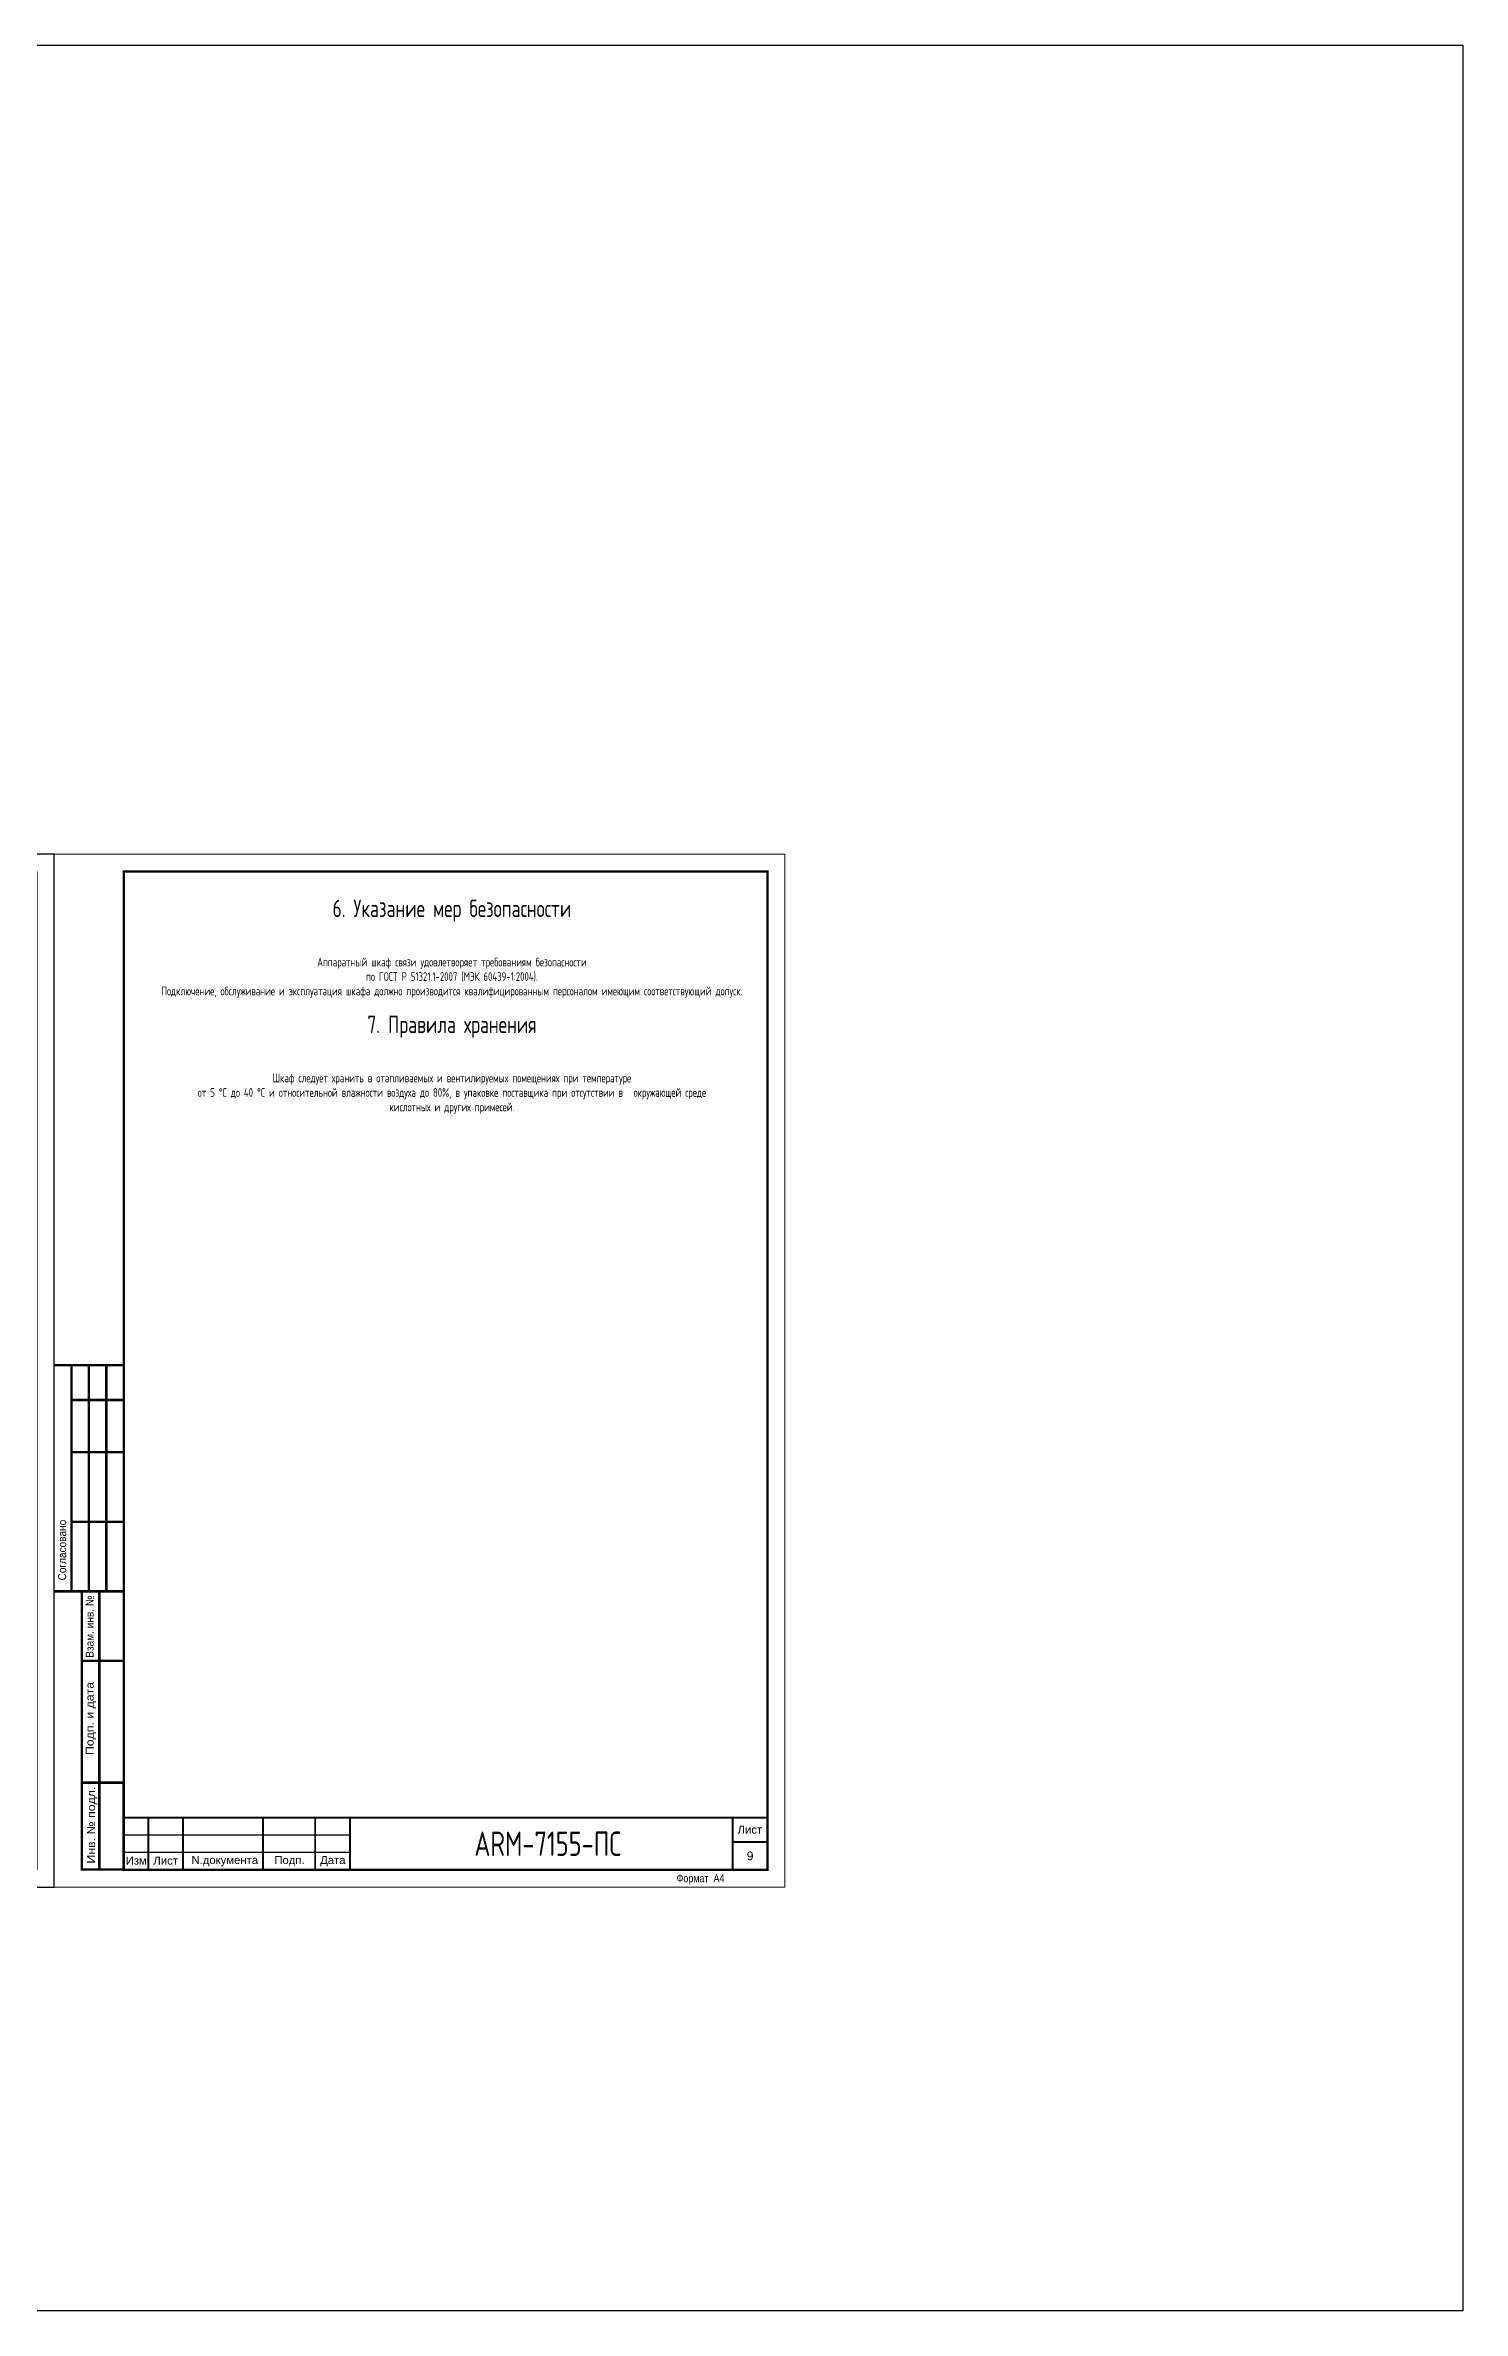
# Model space of a CAD drawing. Header units: millimetres. Extents: x 1414 to 7445, y -6250 to 7681.
# Drawn here: x 4486 to 4894, y -6250 to -5599 of the extents above; entities that cross this region are included whole.
import ezdxf
from ezdxf.enums import TextEntityAlignment as Align

# ---------------------------------------------------------------- set-up
doc = ezdxf.new("R2010")
doc.units = ezdxf.units.MM
doc.layers.get('DEFPOINTS').update_dxf_attribs({"lineweight": 0})
doc.layers.add('FORMAT', color=7, linetype='Continuous')
doc.layers.add('Рамка', color=7, linetype='Continuous')
doc.styles.add('ARIAL', font='arial.ttf', dxfattribs={"width": 0.8})
doc.styles.get("Standard").update_dxf_attribs({"font": 'romans.shx', "width": 0.7, "height": 2.5})
doc.styles.add('ГОСТ', font='', dxfattribs={"height": 2.5})
doc.styles.get('ГОСТ').set_extended_font_data('Arial', italic=True)

# ---------------------------------------------------------------- blocks, each defined once
blk = doc.blocks.new('Формат А3 (гор.)')
blk.add_lwpolyline([(0, 297), (0, 0), (420, 0), (420, 297), (0, 297)])
at = {"lineweight": 30}
for points in [[(20, 292), (415, 292), (415, 5), (20, 5), (20, 292)], [(13, 5), (13, 90)], [(8, 65), (20, 65)], [(8, 30), (20, 30)]]:
    blk.add_lwpolyline(points, dxfattribs=at)
blk.add_lwpolyline([(8, 90), (20, 90), (20, 5), (8, 5)], close=True, dxfattribs=at)
at = {"width": 0.9}
for s, p in [('Взамен инв.N', (11.5, 77.45)), ('Подпись и дата', (11.5, 47.45)), ('Инв. N подл.', (11.5, 17.5))]:
    blk.add_text(s, height=2, rotation=90, dxfattribs=at).set_placement(p, align=Align.CENTER)
blk.add_text('Формат А3', height=2, dxfattribs=at).set_placement((410, 2.5), align=Align.MIDDLE_RIGHT)
blk = doc.blocks.new('*U35')
at = {"layer": 'Рамка', "color": 7}
blk.add_blockref('Формат А3 (гор.)', (0, 0), dxfattribs=at)
blk = doc.blocks.new('A$C420369D8')
at = {"layer": 'FORMAT', "linetype": 'Continuous', "ltscale": 10, "const_width": 70}
for points in [[(0, 14500), (-2000, 14500)], [(-1500, 14500), (-1500, 14500), (-1500, 8000)], [(-1000, 14500), (-1000, 14500), (-1000, 8000)], [(-500, 14500), (-500, 14500), (-500, 8000)], [(0, 13500), (0, 13500), (-1506, 13500)], [(0, 12000), (0, 12000), (-1500, 12000)], [(0, 10000), (0, 10000), (-1500, 10000)], [(-1200, 8000), (-2000, 8000)], [(0, 0), (-1200, 0), (-1200, 8000), (0, 8000)], [(0, 0), (-700, 0), (-700, 8000)], [(0, 0), (0, 2500), (-1200, 2500), (-1200, 6000), (0, 6000)]]:
    blk.add_lwpolyline(points, dxfattribs=at)
at = {"layer": 'FORMAT', "linetype": 'Continuous', "ltscale": 10, "style": 'ARIAL'}
for s, width, p in [('Согласовано', 0.9, (-1654, 8314)), ('Взам. инв. №', 0.9, (-863, 6093)), ('Подп. и дата', 1.1, (-863, 3295)), ('Инв. № подл.', 1.1, (-822, 175))]:
    blk.add_text(s, height=230, rotation=90, dxfattribs=dict(at, width=width)).set_placement(p)

msp = doc.modelspace()

# ---------------------------------------------------------------- linework, layer by layer
at = {"color": 7}
for p, q in [((4573.68, -6113.2), (4508.68, -6113.2)), ((4573.68, -6118.2), (4508.68, -6118.2))]:
    msp.add_line(p, q, dxfattribs=at)
at = {"color": 3}
msp.add_lwpolyline([(1413.76, -5598.64), (4893.51, -5598.64), (4893.51, -6249.95), (1413.76, -6249.95)], close=True, dxfattribs=at)
at = {"color": 7, "const_width": 0.5}
for points in [[(4693.68, -6108.2), (4508.68, -6108.2), (4508.68, -6123.2)], [(4515.72, -6108.2), (4515.72, -6123.2)], [(4525.68, -6108.2), (4525.68, -6123.2)], [(4548.68, -6123.2), (4548.68, -6108.2)], [(4563.68, -6123.2), (4563.68, -6108.2)], [(4573.68, -6123.2), (4573.68, -6108.2)], [(4683.68, -6123.2), (4683.68, -6108.2)], [(4683.68, -6115.2), (4693.68, -6115.2)]]:
    msp.add_lwpolyline(points, dxfattribs=at)
at = {"layer": 'DEFPOINTS', "ltscale": 10}
msp.add_lwpolyline([(4488.68, -6128.2), (4698.68, -6128.2), (4698.68, -5831.2), (4488.68, -5831.2)], close=True, dxfattribs=at)
at = {"layer": 'FORMAT', "ltscale": 10, "const_width": 0.7}
msp.add_lwpolyline([(4508.68, -6123.2), (4693.68, -6123.2), (4693.68, -5836.2), (4508.68, -5836.2)], close=True, dxfattribs=at)

# ---------------------------------------------------------------- block references
at = {"color": 4}
msp.add_blockref('*U35', (4068.68, -6128.2), dxfattribs=at)
at = {"xscale": 0.01000000000021828, "yscale": 0.01000000000021828, "zscale": 0.01000000000021828}
msp.add_blockref('A$C420369D8', (4508.64, -6123.13), dxfattribs=at)

# ---------------------------------------------------------------- texts
at = {"color": 7, "linetype": 'Continuous', "ltscale": 10, "style": 'ARIAL', "width": 1.011953}
for s, height, p in [('Лист', 2.301, (4688.63, -6111.65)), ('Изм.', 2.301, (4512.7, -6120.56)), ('Лист', 2.301, (4520.7, -6120.56)), ('N.документа', 2.3008, (4537.7, -6120.71)), ('Подп.', 2.301, (4556.29, -6120.71)), ('Дата', 2.301, (4568.75, -6120.71))]:
    msp.add_text(s, height=height, dxfattribs=at).set_placement(p, align=Align.MIDDLE)
at = {"color": 7, "lineweight": 20, "insert": (4602.99, -5844.28), "char_height": 2.5, "width": 169.2459, "attachment_point": 2}
msp.add_mtext('{\\H2x;6. Указание мер безопасности\\P\\P}Аппаратный шкаф связи удовлетворяeт требованиям безопасности \\Pпо ГОСТ Р 51321.1-2007 (МЭК 60439-1:2004).{\\H1.8781x; }\\PПодключение, обслуживание и эксплуатация шкафа должно производится квалифицированным персоналом имеющим соответствующий допуск.{\\H1.6591x; }\\P{\\H1.6136x; }\\P{\\H2x;7. Правила хранения \\P\\P}Шкаф следует хранить в отапливаемых и вентилируемых помещениях при температуре {\\H1.6237x; }\\Pот 5 °С до 40 °С и относительной влажности воздуха до 80%, в упаковке поставщика при отсутствии в {\\H1.6425x; }окружающей среде кислотных и других примесей.{\\H1.6341x;\\P\\H0.61196x;\\C256;\\P}\\P{\\H1.622x; }\\P{\\H1.626x; }\\P                    {\\H1.6247x; }', dxfattribs=at)
at = {"color": 18, "linetype": 'ByBlock', "lineweight": 40, "true_color": 0x000000, "insert": (4630.56, -6115.7), "char_height": 7, "width": 120, "attachment_point": 5}
msp.add_mtext('{\\C7;ARM-7155-ПС}', dxfattribs=at)
at = {"color": 7, "lineweight": 0, "insert": (4688.68, -6119.2), "char_height": 2.5, "width": 10, "attachment_point": 5, "style": 'ГОСТ'}
msp.add_mtext('{\\fArial|b0|i0|c204|p34;9}', dxfattribs=at)
at = {"layer": 'FORMAT', "ltscale": 10, "style": 'ARIAL', "width": 0.8}
msp.add_text('Формат  А4', height=2.3, dxfattribs=at).set_placement((4667.56, -6126.77))

doc.saveas('drawing.dxf')
